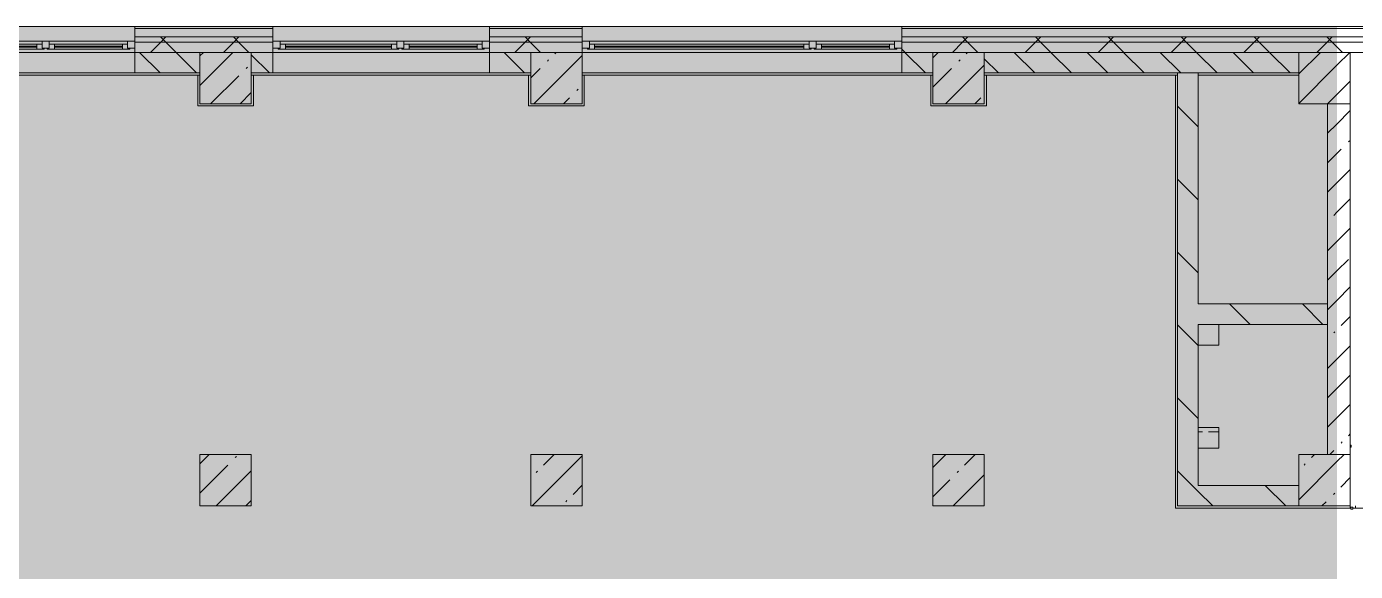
# Model space of a CAD drawing. Header units: millimetres. Extents: x 2623 to 216772, y -8553 to 29000.
# Drawn here: x 161622 to 174512, y 22065 to 27350 of the extents above; entities that cross this region are included whole.
import ezdxf

# ---------------------------------------------------------------- set-up
doc = ezdxf.new("R2010")
doc.units = ezdxf.units.MM
doc.linetypes.add('200_ШТРИХ__ш1_п0_6_', pattern=[160, 100, -60])
doc.layers.add('A-DETL-GENF-6', color=7, linetype='Continuous', lineweight=9, true_color=0xc0c0c0, transparency=0.4)
for name, color, linetype, lineweight in [('A-DETL-MBND-1', 7, '200_ШТРИХ__ш1_п0_6_', 9), ('A-WALL', 7, 'Continuous', 9), ('A-WALL-3', 7, 'Continuous', 5), ('I-WALL-4', 7, 'Continuous', 5), ('S-COLS-1', 7, 'Continuous', 5)]:
    doc.layers.add(name, color=color, linetype=linetype, lineweight=lineweight)
for name, color, linetype, lineweight, true_color in [('A-FLOR-2', 7, 'Continuous', 5, 0xb7b7b7), ('A-FLOR-3', 7, 'Continuous', 5, 0xaaaaaa), ('A-GLAZ-2', 7, 'Continuous', 5, 0x737373), ('A-WALL-4', 7, 'Continuous', 5, 0x737373), ('A-WALL-5', 7, 'Continuous', 9, 0x737373), ('I-WALL-3', 7, 'Continuous', 5, 0x737373), ('S-COLS-2', 7, 'Continuous', 5, 0x737373)]:
    doc.layers.add(name, color=color, linetype=linetype, lineweight=lineweight, true_color=true_color)
pattern_1 = [(45, (89762.2, 0), (-285.1231, 285.1231), []), (45, (90047.3, 0), (-285.1231, 285.1231), [504.031, -100.806, 16.764, -84.042])]
pattern_2 = [(45, (-84450, -22950), (-285.1231, 285.1231), []), (45, (-84164.88, -22950), (-285.1231, 285.1231), [504.031, -100.806, 16.764, -84.042])]
pattern_3 = [(45, (89762.2, 0), (-353.5534, 353.5534), []), (135, (89762.2, 0), (-353.5534, -353.5534), [])]
pattern_4 = [(135, (89762.2, 0), (-353.5534, -353.5534), [])]

# ---------------------------------------------------------------- blocks, each defined once
blk = doc.blocks.new('BSC_Колонна _Прямоугольная - 500х500-23287078-3_1_2_птичка')
at = {"layer": 'S-COLS-1'}
h = blk.add_hatch(dxfattribs=at)
h.set_pattern_fill('FP_102', color=256, style=0, pattern_type=2)
h.set_pattern_definition(pattern_2)
h.paths.add_polyline_path([(-250, -250), (120, -250), (120, 250), (-250, 250), (-250, -160)])
h = blk.add_hatch(dxfattribs=at)
h.set_pattern_fill('FP_102', color=256, style=0, pattern_type=2)
h.set_pattern_definition(pattern_2)
h.paths.add_polyline_path([(250, -250), (250, 250), (120, 250), (120, -250)])
for p, q in [((250, 250), (120, 250)), ((250, -250), (250, 250)), ((120, -250), (250, -250))]:
    blk.add_line(p, q, dxfattribs=at)
at = {"layer": 'S-COLS-2'}
for p, q in [((120, 250), (-250, 250)), ((-250, 250), (-250, -250)), ((-250, -250), (120, -250))]:
    blk.add_line(p, q, dxfattribs=at)
blk = doc.blocks.new('BSC_Колонна _Прямоугольная - 500х500-V112-3_1_2_птичка')
at = {"layer": 'S-COLS-1'}
h = blk.add_hatch(dxfattribs=at)
h.set_pattern_fill('FP_119', color=256, style=0, pattern_type=2)
h.set_pattern_definition([(45, (-77000, -22950), (-285.1231, 285.1231), []), (45, (-76714.88, -22950), (-285.1231, 285.1231), [504.031, -100.806, 16.764, -84.042])])
h.paths.add_polyline_path([(-250, -250), (250, -250), (250, 250), (-250, 250)])
at = {"layer": 'S-COLS-2'}
for p, q in [((250, 250), (-250, 250)), ((-250, 250), (-250, -250)), ((250, -250), (250, 250)), ((-250, -250), (250, -250))]:
    blk.add_line(p, q, dxfattribs=at)
blk = doc.blocks.new('BSC_Колонна _Прямоугольная - 500х500-V113-3_1_2_птичка')
at = {"layer": 'S-COLS-1'}
h = blk.add_hatch(dxfattribs=at)
h.set_pattern_fill('FP_120', color=256, style=0, pattern_type=2)
h.set_pattern_definition([(45, (-73790, -22950), (-285.1231, 285.1231), []), (45, (-73504.88, -22950), (-285.1231, 285.1231), [504.031, -100.806, 16.764, -84.042])])
h.paths.add_polyline_path([(-250, -250), (250, -250), (250, 250), (-250, 250)])
at = {"layer": 'S-COLS-2'}
for p, q in [((250, 250), (-250, 250)), ((-250, 250), (-250, -250)), ((250, -250), (250, 250)), ((-250, -250), (250, -250))]:
    blk.add_line(p, q, dxfattribs=at)
blk = doc.blocks.new('120_Окно_СКБ_2Ст - 120_Окно_СКБ_2Ст 3100х2500 _мал_створка слева_ 2-19089248-3_1_2_птичка')
at = {"layer": 'A-GLAZ-2'}
for p, q in [((-1550, -75), (-1550, -5)), ((-1550, -5), (-1480, -5)), ((1550, -5), (-1550, -5)), ((-1480, -75), (-1550, -75)), ((-1550, -75), (-1500, -75)), ((-1480, -75), (-1500, -75)), ((-1500, -75), (-1500, -85)), ((-1500, -85), (670, -85)), ((670, -85), (-1500, -85)), ((-1480, -5), (-1480, -75)), ((650, -35), (-1480, -35)), ((-1480, -35), (-1480, -75)), ((-1430, -85), (-1430, -35)), ((-1430, -55), (600, -55)), ((600, -65), (-1430, -65)), ((600, -85), (600, -35)), ((650, -75), (650, -5)), ((650, -5), (720, -5)), ((650, -75), (650, -35)), ((720, -75), (650, -75)), ((670, -75), (650, -75)), ((670, -75), (700, -75)), ((670, -85), (670, -75)), ((720, -75), (700, -75)), ((700, -75), (700, -85)), ((700, -85), (1500, -85)), ((1500, -85), (700, -85)), ((720, -5), (720, -75)), ((1480, -35), (720, -35)), ((720, -35), (720, -75)), ((770, -85), (770, -35)), ((770, -55), (1430, -55)), ((1430, -65), (770, -65)), ((1430, -85), (1430, -35)), ((1480, -75), (1480, -5)), ((1480, -5), (1550, -5)), ((1480, -75), (1480, -35)), ((1550, -75), (1480, -75)), ((1500, -75), (1480, -75)), ((1500, -75), (1550, -75)), ((1500, -85), (1500, -75)), ((1550, -5), (1550, -75))]:
    blk.add_line(p, q, dxfattribs=at)
blk = doc.blocks.new('120_Окно_СКБ_2Ст - 120_Окно_СКБ_2Ст 2100х2400 _мал створка справа_-19092174-3_1_2_птичка')
at = {"layer": 'A-GLAZ-2'}
for p, q in [((-1050, -75), (-1050, -5)), ((-1050, -5), (-980, -5)), ((1050, -5), (-1050, -5)), ((-980, -75), (-1050, -75)), ((-1050, -75), (-1000, -75)), ((-980, -75), (-1000, -75)), ((-1000, -75), (-1000, -85)), ((-1000, -85), (170, -85)), ((170, -85), (-1000, -85)), ((-980, -5), (-980, -75)), ((150, -35), (-980, -35)), ((-980, -35), (-980, -75)), ((-930, -85), (-930, -35)), ((-930, -55), (100, -55)), ((100, -65), (-930, -65)), ((100, -85), (100, -35)), ((150, -75), (150, -5)), ((150, -5), (220, -5)), ((150, -75), (150, -35)), ((220, -75), (150, -75)), ((170, -75), (150, -75)), ((170, -75), (200, -75)), ((170, -85), (170, -75)), ((220, -75), (200, -75)), ((200, -75), (200, -85)), ((200, -85), (1000, -85)), ((1000, -85), (200, -85)), ((220, -5), (220, -75)), ((980, -35), (220, -35)), ((220, -35), (220, -75)), ((270, -85), (270, -35)), ((270, -55), (930, -55)), ((930, -65), (270, -65)), ((930, -85), (930, -35)), ((980, -75), (980, -5)), ((980, -5), (1050, -5)), ((980, -75), (980, -35)), ((1050, -75), (980, -75)), ((1000, -75), (980, -75)), ((1000, -75), (1050, -75)), ((1000, -85), (1000, -75)), ((1050, -5), (1050, -75))]:
    blk.add_line(p, q, dxfattribs=at)
blk = doc.blocks.new('BSC_Колонна _Прямоугольная - 500х500-V189-3_1_2_птичка')
at = {"layer": 'S-COLS-1'}
h = blk.add_hatch(dxfattribs=at)
h.set_pattern_fill('FP_151', color=256, style=0, pattern_type=2)
h.set_pattern_definition([(45, (-80900, -22950), (-285.1231, 285.1231), []), (45, (-80614.88, -22950), (-285.1231, 285.1231), [504.031, -100.806, 16.764, -84.042])])
h.paths.add_polyline_path([(-250, -250), (250, -250), (250, 250), (-250, 250), (-250, -160)])
at = {"layer": 'S-COLS-2'}
for p, q in [((250, 250), (-250, 250)), ((-250, 250), (-250, -250)), ((250, -250), (250, 250)), ((-250, -250), (250, -250))]:
    blk.add_line(p, q, dxfattribs=at)

msp = doc.modelspace()

# ---------------------------------------------------------------- hatches: boundary and pattern name
at = {"layer": 'A-DETL-GENF-6'}
msp.add_hatch(color=256, dxfattribs=at).paths.add_polyline_path([(160614.1, -251.7), (165612.2, -251.7), (165612.2, 3288.3), (174332.2, 3288.3), (174332.2, 27348.3), (131672.2, 27348.3), (131672.2, 23888.3), (128072.3, 23888.3), (128072.3, -251.7), (159681.9, -251.7)])
at = {"layer": 'A-WALL-3'}
h = msp.add_hatch(dxfattribs=at)
h.set_pattern_fill('FP_105', color=256, style=0, pattern_type=2)
h.set_pattern_definition(pattern_3)
h.paths.add_polyline_path([(174278.4, 27200), (174332.2, 27200), (174332.2, 27250), (170112.2, 27250), (170112.2, 27200), (174131.1, 27200)])
h.paths.add_polyline_path([(166207.4, 27200), (167012.2, 27200), (167012.2, 27250), (166112.2, 27250), (166112.2, 27200)])
h.paths.add_polyline_path([(156872.2, 27200), (156872.2, 27250), (152622.2, 27250), (152622.2, 27200), (156419.2, 27200)])
h.paths.add_polyline_path([(159372.2, 27200), (160572.2, 27200), (160572.2, 27250), (159372.2, 27250)])
h.paths.add_polyline_path([(162672.2, 27200), (164012.2, 27200), (164012.2, 27250), (162672.2, 27250)])
h.paths.add_polyline_path([(151292.1, 27200), (151722.2, 27200), (151722.2, 27250), (149622.2, 27250), (149622.2, 27200), (150359.9, 27200)])
h.paths.add_polyline_path([(148495.5, 27200), (148722.2, 27200), (148722.2, 27250), (147622.2, 27250), (147622.2, 27200)])
h.paths.add_polyline_path([(143834.5, 27200), (144522.2, 27200), (144522.2, 27250), (143022.2, 27250), (143022.2, 27200)])
h.paths.add_polyline_path([(140105.7, 27200), (140522.2, 27200), (140522.2, 27250), (139422.5, 27250), (139422.5, 27200)])
h.paths.add_polyline_path([(138241.3, 27200), (138522.5, 27200), (138522.5, 27250), (137422.2, 27250), (137422.2, 27200)])
h.paths.add_polyline_path([(131822.2, 27200), (134322.2, 27200), (134322.2, 27250), (131822.2, 27250)])
h = msp.add_hatch(dxfattribs=at)
h.set_pattern_fill('FP_105', color=256, style=0, pattern_type=2)
h.set_pattern_definition(pattern_3)
h.paths.add_polyline_path([(174242.2, 27100), (174332.2, 27100), (174332.2, 27200), (170112.2, 27200), (170112.2, 27100), (174131.1, 27100)])
h.paths.add_polyline_path([(159681.9, 27100), (160572.2, 27100), (160572.2, 27200), (159372.2, 27200), (159372.2, 27100)])
h.paths.add_polyline_path([(162672.2, 27100), (164012.2, 27100), (164012.2, 27200), (162672.2, 27200)])
h.paths.add_polyline_path([(156872.2, 27100), (156872.2, 27200), (152622.2, 27200), (152622.2, 27100), (156419.2, 27100)])
h.paths.add_polyline_path([(166112.2, 27100), (167012.2, 27100), (167012.2, 27200), (166112.2, 27200)])
h.paths.add_polyline_path([(147622.2, 27100), (148722.2, 27100), (148722.2, 27200), (147622.2, 27200)])
h.paths.add_polyline_path([(143834.5, 27100), (144522.2, 27100), (144522.2, 27200), (143022.2, 27200), (143022.2, 27100)])
h.paths.add_polyline_path([(149622.2, 27100), (151722.2, 27100), (151722.2, 27200), (149622.2, 27200)])
h.paths.add_polyline_path([(140105.7, 27100), (140522.2, 27100), (140522.2, 27200), (139422.5, 27200), (139422.5, 27100)])
h.paths.add_polyline_path([(131922.2, 27100), (134322.2, 27100), (134322.2, 27200), (131922.2, 27200)])
h.paths.add_polyline_path([(138241.3, 27100), (138522.5, 27100), (138522.5, 27200), (137422.2, 27200), (137422.2, 27100)])
h = msp.add_hatch(dxfattribs=at)
h.set_pattern_fill('FP_105', color=256, style=0, pattern_type=2)
h.set_pattern_definition(pattern_3)
h.paths.add_polyline_path([(182922.2, 27200), (182972.2, 27200), (182972.2, 27250), (174332.2, 27250), (174332.2, 27200), (182054.8, 27200)])
h = msp.add_hatch(dxfattribs=at)
h.set_pattern_fill('FP_105', color=256, style=0, pattern_type=2)
h.set_pattern_definition(pattern_3)
h.paths.add_polyline_path([(182822.2, 27100), (182922.2, 27100), (182922.2, 27200), (174332.2, 27200), (174332.2, 27100), (182054.8, 27100)])
h = msp.add_hatch(dxfattribs=at)
h.set_pattern_fill('FP_103', color=256, style=0, pattern_type=2)
h.set_pattern_definition([(135, (89762.2, 0), (-176.7767, -176.7767), [])])
h.paths.add_polyline_path([(170912.2, 26900), (173962.2, 26900), (173962.2, 27100), (170912.2, 27100), (170912.2, 27070.9)])
h.paths.add_polyline_path([(170412.2, 26900), (170412.2, 27100), (170112.2, 27100), (170112.2, 26900), (170402.3, 26900)])
h.paths.add_polyline_path([(163802.2, 26900), (164012.2, 26900), (164012.2, 27100), (163802.2, 27100)])
h.paths.add_polyline_path([(159372.2, 26900), (160072.2, 26900), (160072.2, 27100), (159372.2, 27100)])
h.paths.add_polyline_path([(166112.2, 26900), (166512.2, 26900), (166512.2, 27100), (166112.2, 27100)])
h.paths.add_polyline_path([(163302.2, 26900), (163302.2, 27100), (162672.2, 27100), (162672.2, 26900)])
h.paths.add_polyline_path([(156522.2, 26900), (156872.2, 26900), (156872.2, 27100), (156522.2, 27100)])
h.paths.add_polyline_path([(155922.2, 26900), (155922.2, 27100), (152622.2, 27100), (152622.2, 26900), (154088.7, 26900)])
h.paths.add_polyline_path([(151292.1, 26900), (151722.2, 26900), (151722.2, 27100), (150522.2, 27100), (150522.2, 26900)])
h.paths.add_polyline_path([(149622.2, 26900), (149922.2, 26900), (149922.2, 27100), (149622.2, 27100)])
h.paths.add_polyline_path([(148495.5, 26900), (148722.2, 26900), (148722.2, 27100), (147622.2, 27100), (147622.2, 26900)])
h.paths.add_polyline_path([(143922.2, 26900), (143922.2, 27100), (143022.2, 27100), (143022.2, 26900), (143834.5, 26900)])
h.paths.add_polyline_path([(132648, 26900), (134322.2, 26900), (134322.2, 27100), (132522.2, 27100), (132522.2, 26900)])
h.paths.add_polyline_path([(140105.7, 26900), (140522.2, 26900), (140522.2, 27100), (139422.5, 27100), (139422.5, 26900)])
h.paths.add_polyline_path([(137922.2, 26900), (137922.2, 27100), (137422.2, 27100), (137422.2, 26900)])
at = {"layer": 'I-WALL-4'}
h = msp.add_hatch(dxfattribs=at)
h.set_pattern_fill('FP_104', color=256, style=0, pattern_type=2)
h.set_pattern_definition(pattern_4)
h.paths.add_polyline_path([(172787.3, 24259.9), (172987.3, 24259.9), (172987.3, 26900), (172787.3, 26900), (172787.3, 25103.8)])
h = msp.add_hatch(dxfattribs=at)
h.set_pattern_fill('FP_101', color=256, style=0, pattern_type=2)
h.set_pattern_definition(pattern_1)
h.paths.add_polyline_path([(174332.2, 23200), (174332.2, 26600), (174242.2, 26600), (174242.2, 23200)])
h = msp.add_hatch(dxfattribs=at)
h.set_pattern_fill('FP_101', color=256, style=0, pattern_type=2)
h.set_pattern_definition(pattern_1)
h.paths.add_polyline_path([(174462.2, 23200), (174462.2, 26600), (174332.2, 26600), (174332.2, 23200)])
h = msp.add_hatch(dxfattribs=at)
h.set_pattern_fill('FP_104', color=256, style=0, pattern_type=2)
h.set_pattern_definition(pattern_4)
h.paths.add_polyline_path([(173285.4, 24460), (174242.2, 24460), (174242.2, 24660), (172987.3, 24660), (172987.3, 24460)])
h = msp.add_hatch(dxfattribs=at)
h.set_pattern_fill('FP_104', color=256, style=0, pattern_type=2)
h.set_pattern_definition(pattern_4)
h.paths.add_polyline_path([(172787.3, 22700), (172987.3, 22700), (172987.3, 24259.9), (172787.3, 24259.9), (172787.3, 22790)])
h = msp.add_hatch(dxfattribs=at)
h.set_pattern_fill('FP_104', color=256, style=0, pattern_type=2)
h.set_pattern_definition(pattern_4)
h.paths.add_polyline_path([(173962.2, 22700), (173962.2, 22900), (172987.3, 22900), (172987.3, 22700)])
at = {"layer": 'S-COLS-1'}
h = msp.add_hatch(dxfattribs=at)
h.set_pattern_fill('FP_101', color=256, style=0, pattern_type=2)
h.set_pattern_definition(pattern_1)
h.paths.add_polyline_path([(163410.8, 26600), (163802.2, 26600), (163802.2, 27100), (163302.2, 27100), (163302.2, 26600)])
h = msp.add_hatch(dxfattribs=at)
h.set_pattern_fill('FP_101', color=256, style=0, pattern_type=2)
h.set_pattern_definition(pattern_1)
h.paths.add_polyline_path([(167012.2, 26600), (167012.2, 27100), (166512.2, 27100), (166512.2, 26600)])
h = msp.add_hatch(dxfattribs=at)
h.set_pattern_fill('FP_101', color=256, style=0, pattern_type=2)
h.set_pattern_definition(pattern_1)
h.paths.add_polyline_path([(170868.4, 26600), (170912.2, 26600), (170912.2, 27100), (170412.2, 27100), (170412.2, 26600)])
h = msp.add_hatch(dxfattribs=at)
h.set_pattern_fill('FP_101', color=256, style=0, pattern_type=2)
h.set_pattern_definition(pattern_1)
h.paths.add_polyline_path([(173962.2, 26600), (174332.2, 26600), (174332.2, 27100), (173962.2, 27100), (173962.2, 26839.2)])
h = msp.add_hatch(dxfattribs=at)
h.set_pattern_fill('FP_101', color=256, style=0, pattern_type=2)
h.set_pattern_definition(pattern_1)
h.paths.add_polyline_path([(174462.2, 26600), (174462.2, 27100), (174332.2, 27100), (174332.2, 26600)])

# ---------------------------------------------------------------- linework, layer by layer
at = {"layer": 'A-DETL-MBND-1'}
for p, q in [((173187.3, 23420), (172987.3, 23420)), ((174472.2, 23290.5), (174462.2, 23290.5)), ((174462.2, 23270.5), (174472.2, 23270.5)), ((174472.2, 23270.5), (174472.2, 23290.5))]:
    msp.add_line(p, q, dxfattribs=at)
at = {"layer": 'A-FLOR-2'}
for p, q in [((163282.2, 26580), (163282.2, 26880)), ((163822.2, 26880), (163822.2, 26580)), ((166492.2, 26580), (166492.2, 26880)), ((167032.2, 26880), (167032.2, 26580)), ((170392.2, 26580), (170392.2, 26880)), ((170932.3, 26880), (170932.3, 26580)), ((172767.3, 22680), (172767.3, 26880)), ((163822.2, 26580), (163282.2, 26580)), ((167032.2, 26580), (166492.2, 26580)), ((170932.3, 26580), (170392.2, 26580)), ((172987.3, 24459.9), (173187.3, 24459.9)), ((173187.3, 24459.9), (173187.3, 24259.9)), ((173187.3, 24259.9), (172987.3, 24259.9)), ((172987.3, 23459.9), (173187.3, 23459.9)), ((173187.3, 23459.9), (173187.3, 23259.9)), ((173187.3, 23259.9), (172987.3, 23259.9)), ((174466.8, 22680), (172767.3, 22680))]:
    msp.add_line(p, q, dxfattribs=at)
at = {"layer": 'A-FLOR-3'}
for p, q in [((174462.2, 22680), (174462.2, 22700)), ((174512.2, 22700), (174512.2, 22680)), ((174752.2, 22680), (174486.8, 22680))]:
    msp.add_line(p, q, dxfattribs=at)
at = {"layer": 'A-WALL'}
for p, q in [((183052.2, 27330), (170112.2, 27330)), ((182972.2, 27250), (170112.2, 27250)), ((182922.2, 27200), (170112.2, 27200))]:
    msp.add_line(p, q, dxfattribs=at)
at = {"layer": 'A-WALL-3'}
for p, q in [((166112.2, 27350), (139422.5, 27350)), ((183072.2, 27350), (166112.2, 27350)), ((170412.2, 27100), (182572.2, 27100)), ((174486.8, 22689), (174466.8, 22689)), ((174466.8, 22689), (174466.8, 22669)), ((174486.8, 22669), (174486.8, 22689)), ((174466.8, 22669), (174486.8, 22669))]:
    msp.add_line(p, q, dxfattribs=at)
at = {"layer": 'A-WALL-4'}
for p, q in [((162672.2, 27348.3), (162672.2, 26900)), ((164012.2, 26900), (164012.2, 27348.3)), ((166112.2, 27348.3), (166112.2, 26900)), ((167012.2, 27100), (167012.2, 27348.3)), ((170112.2, 27348.3), (170112.2, 26900)), ((170412.2, 27100), (159372.2, 27100)), ((163302.2, 26900), (163302.2, 27100)), ((163802.2, 27100), (163802.2, 26900)), ((166512.2, 26900), (166512.2, 27100)), ((170412.2, 26900), (170412.2, 27100)), ((170912.2, 27100), (170912.2, 26900)), ((173962.2, 26900), (173962.2, 27100)), ((162672.2, 26900), (163302.2, 26900)), ((163802.2, 26900), (164012.2, 26900)), ((166112.2, 26900), (166512.2, 26900)), ((170112.2, 26900), (170412.2, 26900)), ((170912.2, 26900), (172787.3, 26900)), ((172987.3, 26900), (173962.2, 26900))]:
    msp.add_line(p, q, dxfattribs=at)
at = {"layer": 'A-WALL-5'}
for p, q in [((164012.2, 27330), (162672.2, 27330)), ((167012.2, 27330), (166112.2, 27330)), ((164012.2, 27250), (162672.2, 27250)), ((164012.2, 27200), (162672.2, 27200)), ((167012.2, 27250), (166112.2, 27250)), ((167012.2, 27200), (166112.2, 27200)), ((172987.3, 26900), (172787.3, 26900))]:
    msp.add_line(p, q, dxfattribs=at)
at = {"layer": 'I-WALL-3'}
for p, q in [((160572.2, 27100), (162672.2, 27100)), ((164012.2, 27100), (166112.2, 27100)), ((167012.2, 27100), (170112.2, 27100)), ((162672.2, 26900), (160572.2, 26900)), ((163302.2, 26880), (160572.2, 26880)), ((166512.2, 26880), (163802.2, 26880)), ((166112.2, 26900), (164012.2, 26900)), ((170112.2, 26900), (167012.2, 26900)), ((170412.2, 26880), (167012.2, 26880)), ((172787.3, 26880), (170912.2, 26880)), ((172787.3, 26900), (172787.3, 22700)), ((172987.3, 24660), (172987.3, 26900)), ((173962.2, 26880), (172987.3, 26880)), ((174242.2, 26600), (174242.2, 23200)), ((174242.2, 24660), (172987.3, 24660)), ((172987.3, 24460), (174242.2, 24460)), ((172987.3, 22900), (172987.3, 24460)), ((173962.2, 22900), (172987.3, 22900)), ((172787.3, 22700), (173962.2, 22700))]:
    msp.add_line(p, q, dxfattribs=at)
at = {"layer": 'I-WALL-4'}
for p, q in [((174462.2, 26600), (174242.2, 26600)), ((174462.2, 23200), (174462.2, 26600))]:
    msp.add_line(p, q, dxfattribs=at)
at = {"layer": 'S-COLS-1'}
for p, q in [((174462.2, 27100), (174332.2, 27100)), ((174462.2, 26600), (174462.2, 27100)), ((174332.2, 26600), (174462.2, 26600))]:
    msp.add_line(p, q, dxfattribs=at)
at = {"layer": 'S-COLS-2'}
for p, q in [((163802.2, 27100), (163302.2, 27100)), ((163302.2, 27100), (163302.2, 26900)), ((163802.2, 26900), (163802.2, 27100)), ((167012.2, 27100), (166512.2, 27100)), ((166512.2, 27100), (166512.2, 26900)), ((167012.2, 26600), (167012.2, 27100)), ((170912.2, 27100), (170412.2, 27100)), ((170412.2, 27100), (170412.2, 26900)), ((170912.2, 26900), (170912.2, 27100)), ((174332.2, 27100), (173962.2, 27100)), ((173962.2, 27100), (173962.2, 26900)), ((163302.2, 26900), (163302.2, 26600)), ((163802.2, 26600), (163802.2, 26900)), ((166512.2, 26900), (166512.2, 26600)), ((170412.2, 26900), (170412.2, 26600)), ((170912.2, 26600), (170912.2, 26900)), ((173962.2, 26900), (173962.2, 26600)), ((163302.2, 26600), (163802.2, 26600)), ((166512.2, 26600), (167012.2, 26600)), ((170412.2, 26600), (170912.2, 26600)), ((173962.2, 26600), (174332.2, 26600))]:
    msp.add_line(p, q, dxfattribs=at)

# ---------------------------------------------------------------- block references
at = {"layer": 'A-GLAZ-2'}
for name, p in [('120_Окно_СКБ_2Ст - 120_Окно_СКБ_2Ст 2100х2400 _мал створка справа_-19092174-3_1_2_птичка', (161622.2, 27215)), ('120_Окно_СКБ_2Ст - 120_Окно_СКБ_2Ст 2100х2400 _мал створка справа_-19092174-3_1_2_птичка', (165062.2, 27215)), ('120_Окно_СКБ_2Ст - 120_Окно_СКБ_2Ст 3100х2500 _мал_створка слева_ 2-19089248-3_1_2_птичка', (168562.2, 27215))]:
    msp.add_blockref(name, p, dxfattribs=at)
at = {"layer": 'S-COLS-1'}
msp.add_blockref('BSC_Колонна _Прямоугольная - 500х500-23287078-3_1_2_птичка', (174212.2, 22950), dxfattribs=at)
at = {"layer": 'S-COLS-2'}
for name, p in [('BSC_Колонна _Прямоугольная - 500х500-V113-3_1_2_птичка', (163552.2, 22950)), ('BSC_Колонна _Прямоугольная - 500х500-V112-3_1_2_птичка', (166762.2, 22950)), ('BSC_Колонна _Прямоугольная - 500х500-V189-3_1_2_птичка', (170662.2, 22950))]:
    msp.add_blockref(name, p, dxfattribs=at)

doc.saveas('drawing.dxf')
